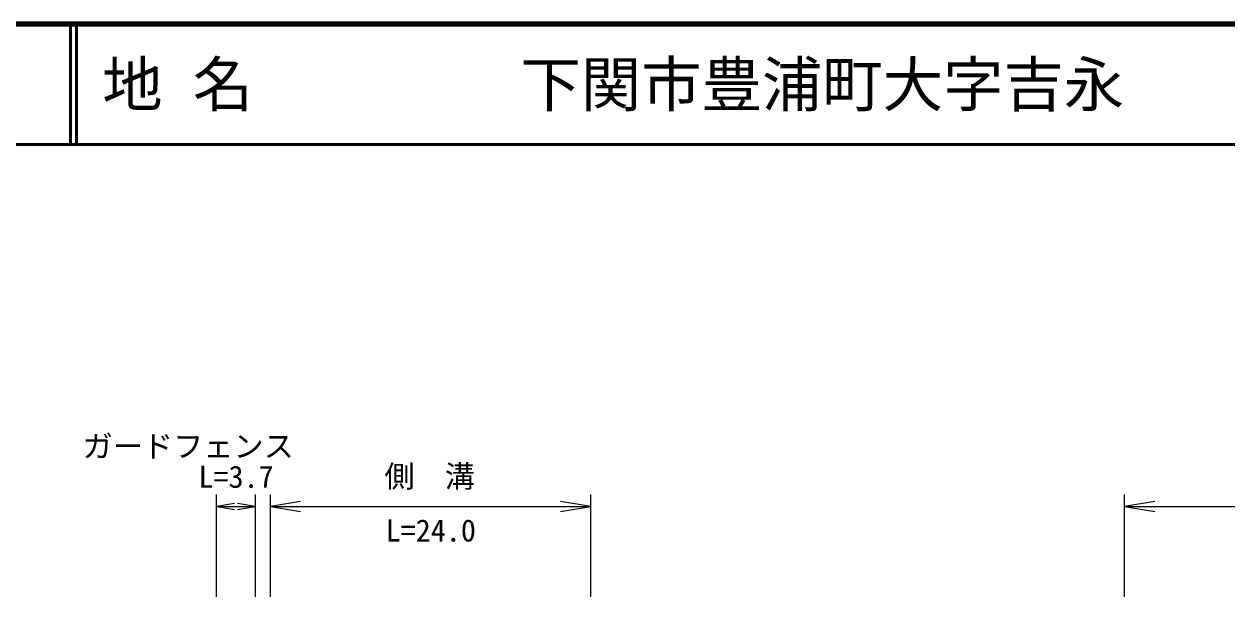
# Model space of a CAD drawing. Units: millimetres, scale not verified. Extents: x 40000 to 680000, y 20000 to 380000.
# Drawn here: x 363900 to 463544, y 332500 to 380000 of the extents above; entities that cross this region are included whole.
import ezdxf
from ezdxf.enums import TextEntityAlignment as Align

# ---------------------------------------------------------------- set-up
doc = ezdxf.new("R2010")
doc.units = ezdxf.units.MM
doc.header["$LTSCALE"] = 1000
for name, color, linetype, lineweight in [('M-STR-HTXT', 7, 'Continuous', 13), ('M-TTL', 2, 'Continuous', 140), ('M-TTL-LINE', 7, 'Continuous', 50)]:
    doc.layers.add(name, color=color, linetype=linetype, lineweight=lineweight)
doc.layers.add('M-TTL-TXT', color=7, linetype='Continuous')
doc.styles.add('ＭＳ ゴシック', font='')
doc.styles.get('ＭＳ ゴシック').set_extended_font_data('MS Gothic')

# ---------------------------------------------------------------- blocks, each defined once
blk = doc.blocks.new('open_arrow')
at = {"color": 0, "linetype": 'Continuous', "lineweight": -2}
blk.add_lwpolyline([(7.5, 1.25), (0, 0), (7.5, -1.25)], dxfattribs=at)

msp = doc.modelspace()

# ---------------------------------------------------------------- linework, layer by layer
at = {"layer": 'M-STR-HTXT'}
for p, q in [((379842, 332500), (379842, 341000)), ((383079, 332500), (383079, 341000)), ((384310, 332500), (384310, 341000)), ((410837, 332500), (410837, 341000)), ((455063, 332500), (455063, 341000)), ((379842, 340000), (383079, 340000)), ((384310, 340000), (410837, 340000)), ((455063, 340000), (498425, 340000))]:
    msp.add_line(p, q, dxfattribs=at)
at = {"layer": 'M-TTL'}
msp.add_line((680000, 380000), (40000, 380000), dxfattribs=at)
at = {"layer": 'M-TTL-LINE'}
for p, q in [((367750, 380000), (367750, 370000)), ((368250, 380000), (368250, 370000)), ((40000, 370000), (680000, 370000))]:
    msp.add_line(p, q, dxfattribs=at)

# ---------------------------------------------------------------- block references
at = {"layer": 'M-STR-HTXT'}
for p, xscale, yscale in [((379842, 340000), 200, 200), ((384310, 340000), 333, 333), ((455063, 340000), 333, 333)]:
    msp.add_blockref('open_arrow', p, dxfattribs=dict(at, xscale=xscale, yscale=yscale))
at = {"layer": 'M-STR-HTXT', "rotation": 180}
for p, xscale, yscale in [((383079, 340000), 200, 200), ((410837, 340000), 333, 333)]:
    msp.add_blockref('open_arrow', p, dxfattribs=dict(at, xscale=xscale, yscale=yscale))

# ---------------------------------------------------------------- texts
at = {"layer": 'M-STR-HTXT', "style": 'ＭＳ ゴシック'}
for s, p in [('ガードフェンス', (377500, 345000)), ('側\u3000溝', (397500, 342500))]:
    msp.add_text(s, height=1833, dxfattribs=at).set_placement(p, align=Align.MIDDLE_CENTER)
for s, p in [('L=3.7', (381460, 341000)), ('L=24.0', (397591, 336546))]:
    msp.add_text(s, height=1833, dxfattribs=at).set_placement(p, align=Align.BOTTOM_CENTER)
at = {"layer": 'M-TTL-TXT', "style": 'ＭＳ ゴシック'}
for s, p in [('地 名', (370380, 375000)), ('下関市豊浦町大字吉永', (405024, 375000))]:
    msp.add_text(s, height=3666, dxfattribs=at).set_placement(p, align=Align.MIDDLE_LEFT)

doc.saveas('drawing.dxf')
